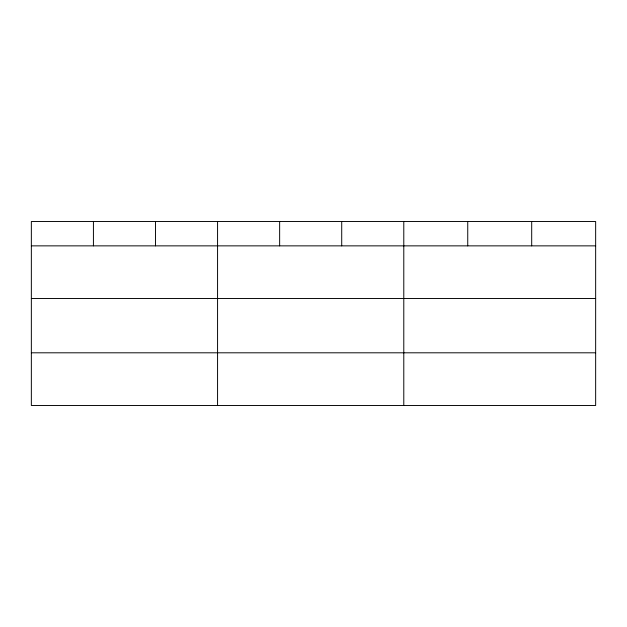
<?xml version="1.0" encoding="UTF-8"?>
<svg xmlns="http://www.w3.org/2000/svg" width="627" height="627" viewBox="0 0 627 627"><rect width="100%" height="100%" fill="white"/><g stroke="black" fill="none" stroke-linecap="round" stroke-linejoin="round"><path stroke-width="0.94" d="M595.65 298.53L595.65 221.519L31.35 221.519L31.35 405.481L595.65 405.481L595.65 298.53L31.35 298.53M31.35 245.862L595.65 245.862M31.35 352.805L595.65 352.805M531.696 221.519L531.696 245.862M467.742 221.519L467.742 245.862M403.788 221.519L403.788 405.481M341.715 221.519L341.715 245.862M279.642 221.519L279.642 245.862M217.569 221.519L217.569 405.481M155.496 221.519L155.496 245.862M93.423 221.519L93.423 245.862"/></g></svg>
